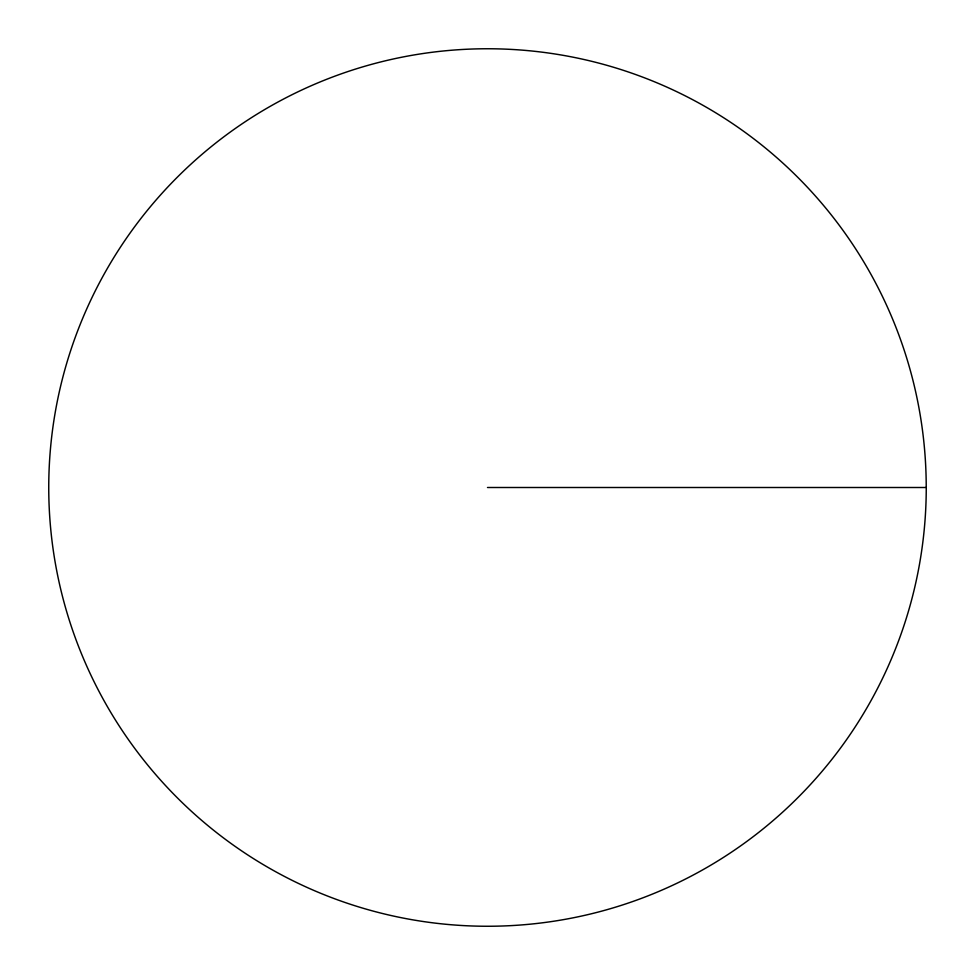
<?xml version="1.0" encoding="UTF-8"?>
<svg xmlns="http://www.w3.org/2000/svg" width="975" height="975" viewBox="0 0 975 975"><rect width="100%" height="100%" fill="white"/><g stroke="black" fill="none" stroke-linecap="round" stroke-linejoin="round"><path stroke-width="1.46" d="M487.488 487.5L926.25 487.5A438.738 438.738 0 0 1 268.113 867.457A438.738 438.738 0 0 1 268.113 107.542A438.738 438.738 0 0 1 926.226 487.5"/></g></svg>
